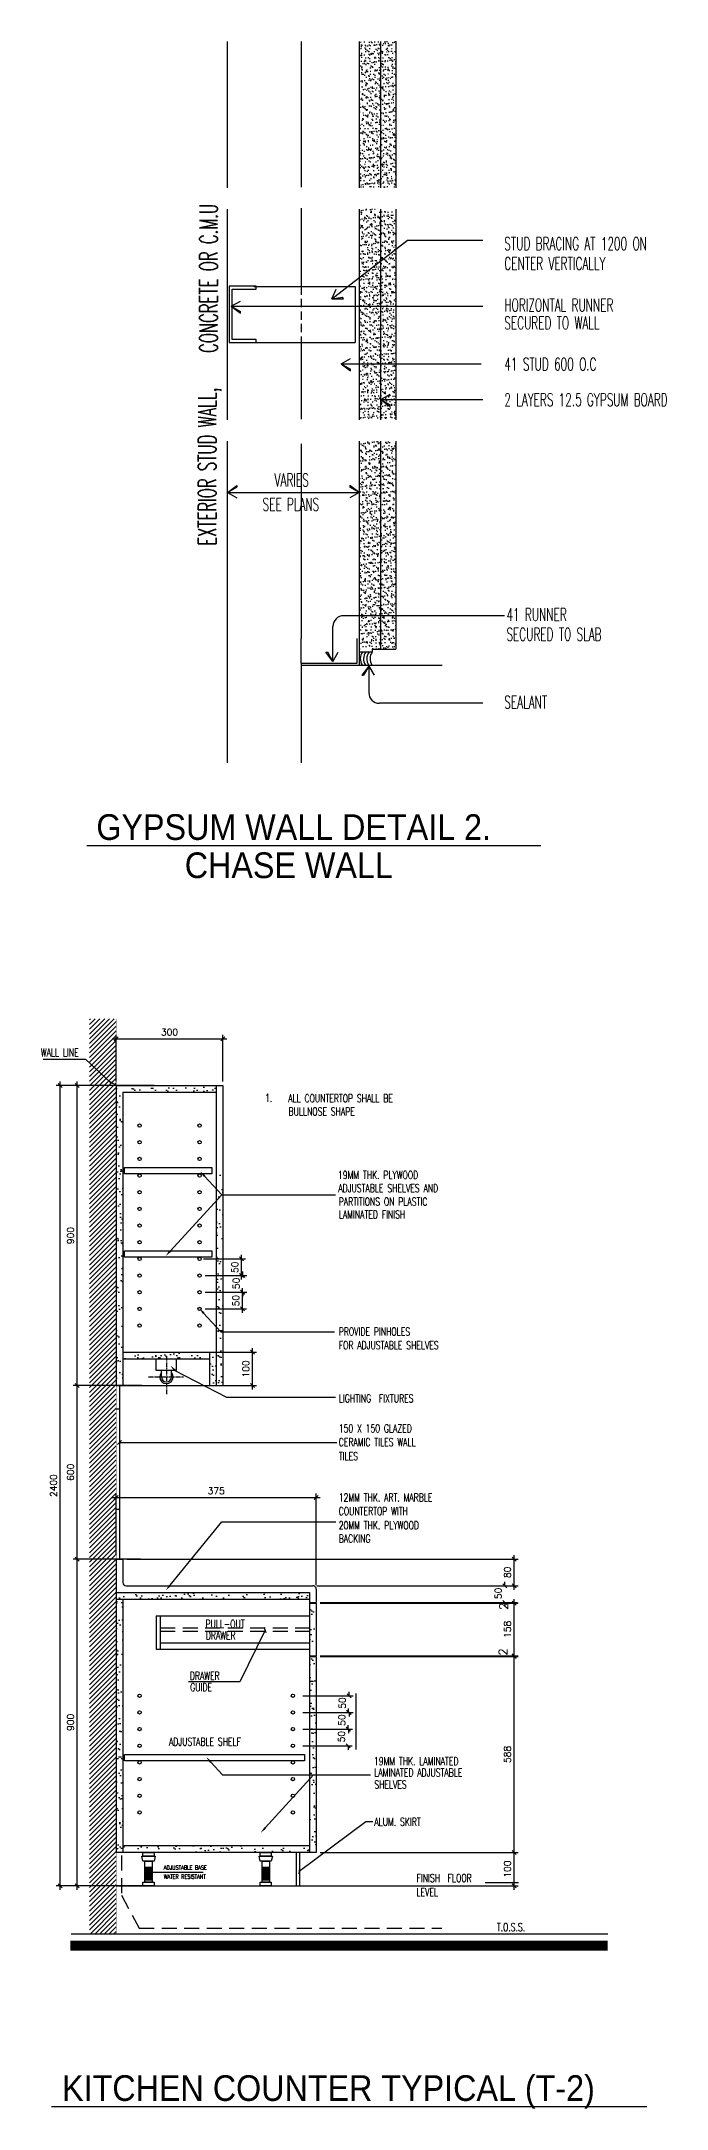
# Model space of a CAD drawing. Extents: x 16745 to 96825, y 100831 to 135285.
# Drawn here: x 52282 to 61660, y 101388 to 132390 of the extents above; entities that cross this region are included whole.
import ezdxf

# ---------------------------------------------------------------- set-up
doc = ezdxf.new("R2010")
doc.units = 0
doc.header["$LTSCALE"] = 1000
doc.header["$MEASUREMENT"] = 0
doc.header["$PDMODE"] = 34
for name, pattern in [('CENTER2', [1.125, 0.75, -0.125, 0.125, -0.125]), ('HIDDEN', [0.375, 0.25, -0.125]), ('HIDDEN2', [0.1875, 0.125, -0.0625])]:
    doc.linetypes.add(name, pattern=pattern)
doc.layers.get('0').update_dxf_attribs({"linetype": 'CONTINUOUS'})
doc.layers.get('DEFPOINTS').update_dxf_attribs({"linetype": 'CONTINUOUS'})
for name, color, linetype in [('DIM', 2, 'CONTINUOUS'), ('FIX', 3, 'CONTINUOUS'), ('GYP', 1, 'CONTINUOUS'), ('Hatch', 11, 'CONTINUOUS'), ('LAYER5', 3, 'CONTINUOUS'), ('PLAN', 2, 'CONTINUOUS'), ('STUD', 7, 'CONTINUOUS'), ('TEXT', 2, 'CONTINUOUS'), ('TXT', 2, 'CONTINUOUS'), ('TXT1', 2, 'CONTINUOUS'), ('WALL', 2, 'CONTINUOUS')]:
    doc.layers.add(name, color=color, linetype=linetype)
doc.styles.add('25', font='romans.shx', dxfattribs={"width": 0.8, "height": 60})
doc.styles.add('ROMANS', font='ROMANS.SHX', dxfattribs={"height": 100})
doc.styles.get("Standard").update_dxf_attribs({"font": 'ROMANS.SHX', "height": 200})
doc.styles.add('TTXT', font='swisse.ttf', dxfattribs={"width": 0.6})
doc.dimstyles.new('25', dxfattribs={"dimscale": 0, "dimtxt": 50, "dimasz": 60, "dimexe": 60, "dimexo": 60, "dimgap": 50, "dimtad": 0, "dimlfac": 0.001, "dimzin": 0, "dimdsep": 46, "dimtxsty": '25', "dimblk1": 'OBLIQUE', "dimblk2": 'OBLIQUE', "dimsah": 1, "dimcen": 50, "dimdle": 60, "dimclrd": 4, "dimclre": 4, "dimclrt": 256, "dimadec": 0, "dimazin": 0, "dimtfac": 200, "dimtix": 1, "dimtofl": 0, "dimtmove": 1, "dimatfit": 3, "dimldrblk": 'OBLIQUE', "dimfxl": 0, "dimtolj": 1, "dimtzin": 0, "dimarcsym": 0})
doc.dimstyles.new('25BIG', dxfattribs={"dimscale": 0, "dimtxt": 100, "dimasz": 60, "dimexe": 60, "dimexo": 60, "dimgap": 50, "dimtad": 1, "dimdec": 0, "dimlfac": 0.125, "dimzin": 0, "dimdsep": 46, "dimtxsty": 'ROMANS', "dimblk1": 'OBLIQUE', "dimblk2": 'OBLIQUE', "dimsah": 1, "dimcen": 50, "dimdle": 60, "dimclrd": 4, "dimclre": 4, "dimclrt": 2, "dimadec": 0, "dimazin": 0, "dimtfac": 200, "dimtdec": 0, "dimtix": 1, "dimtofl": 0, "dimtmove": 0, "dimatfit": 0, "dimldrblk": 'OBLIQUE', "dimfxl": 0, "dimtolj": 1, "dimtzin": 0, "dimarcsym": 0})
pattern_1 = [(37.5, (-27113.61, 149114.07), (-6.29934, 192.68238), [0, -152, 0, -170, 0, -162.5]), (7.5, (-27113.6, 149114.07), (176.9777, 282.2146), [0, -82, 0, -137, 0, -52.5]), (327.5, (-27236.61, 149114.07), (311.4142, 0.5659), [0, -50, 0, -180, 0, -235]), (317.5, (-27236.6, 149114.07), (300.61266, 87.76756), [0, -25, 0, -118, 0, -135])]
pattern_2 = [(37.5, (0, 0), (-3.14967, 96.34119), [0, -76, 0, -85, 0, -81.25]), (7.5, (0, 0), (88.48884, 141.1073), [0, -41, 0, -68.5, 0, -26.25]), (327.5, (-61.5, 0), (155.707093, 0.282953), [0, -25, 0, -90, 0, -117.5]), (317.5, (-61.5, 0), (150.30633, 43.88378), [0, -12.5, 0, -59, 0, -67.5])]

# ---------------------------------------------------------------- blocks, each defined once
blk = doc.blocks.new('_OBLIQUE')
at = {"color": 0, "linetype": 'ByBlock'}
blk.add_line((-0.5, -0.5), (0.5, 0.5), dxfattribs=at)
blk = doc.blocks.new('*D49')
at = {"layer": 'DEFPOINTS', "color": 0}
for p in [(52820, 116731), (53847, 116731), (53847, 112231)]:
    blk.add_point(p, dxfattribs=at)
at = {"layer": 'LAYER5', "color": 4, "lineweight": -2}
for p, q in [((53787, 116731), (52760, 116731)), ((52820, 112171), (52820, 116791)), ((53787, 112231), (52760, 112231))]:
    blk.add_line(p, q, dxfattribs=at)
at = {"layer": 'LAYER5', "color": 4, "lineweight": -2, "xscale": 60, "yscale": 60, "zscale": 60}
for p, rotation in [((52820, 116731), 90), ((52820, 112231), 270)]:
    blk.add_blockref('_OBLIQUE', p, dxfattribs=dict(at, rotation=rotation))
at = {"layer": 'LAYER5', "color": 2, "insert": (52720, 114481), "char_height": 100, "attachment_point": 5, "rotation": 90, "style": 'ROMANS'}
blk.add_mtext('\\A1;900', dxfattribs=at)
blk = doc.blocks.new('*D50')
at = {"layer": 'DEFPOINTS', "color": 0}
for p in [(54669, 112731), (55449, 112731), (54769, 112231)]:
    blk.add_point(p, dxfattribs=at)
at = {"layer": 'LAYER5', "color": 4, "lineweight": -2}
for p, q in [((54729, 112731), (55509, 112731)), ((55449, 112171), (55449, 112791)), ((54829, 112231), (55509, 112231))]:
    blk.add_line(p, q, dxfattribs=at)
at = {"layer": 'LAYER5', "color": 4, "lineweight": -2, "xscale": 60, "yscale": 60, "zscale": 60}
for p, rotation in [((55449, 112731), 90), ((55449, 112231), 270)]:
    blk.add_blockref('_OBLIQUE', p, dxfattribs=dict(at, rotation=rotation))
at = {"layer": 'LAYER5', "color": 2, "insert": (55349, 112481), "char_height": 100, "attachment_point": 5, "rotation": 90, "style": 'ROMANS'}
blk.add_mtext('\\A1;100', dxfattribs=at)
blk = doc.blocks.new('*D51')
at = {"layer": 'DEFPOINTS', "color": 0}
for p in [(52565, 116731), (54041, 116731), (54021, 104731)]:
    blk.add_point(p, dxfattribs=at)
at = {"layer": 'LAYER5', "color": 4, "lineweight": -2}
for p, q in [((53981, 116731), (52505, 116731)), ((52565, 104671), (52565, 116791)), ((53961, 104731), (52505, 104731))]:
    blk.add_line(p, q, dxfattribs=at)
at = {"layer": 'LAYER5', "color": 4, "lineweight": -2, "xscale": 60, "yscale": 60, "zscale": 60}
for p, rotation in [((52565, 116731), 90), ((52565, 104731), 270)]:
    blk.add_blockref('_OBLIQUE', p, dxfattribs=dict(at, rotation=rotation))
at = {"layer": 'LAYER5', "color": 2, "insert": (52465, 110731), "char_height": 100, "attachment_point": 5, "rotation": 90, "style": 'ROMANS'}
blk.add_mtext('\\A1;2400', dxfattribs=at)
blk = doc.blocks.new('*D52')
at = {"layer": 'DEFPOINTS', "color": 0}
for p in [(58834, 105231), (59371, 105231), (56055, 104731)]:
    blk.add_point(p, dxfattribs=at)
at = {"layer": 'LAYER5', "color": 4, "lineweight": -2}
for p, q in [((58894, 105231), (59431, 105231)), ((59371, 104671), (59371, 105291)), ((56115, 104731), (59431, 104731))]:
    blk.add_line(p, q, dxfattribs=at)
at = {"layer": 'LAYER5', "color": 4, "lineweight": -2, "xscale": 60, "yscale": 60, "zscale": 60}
for p, rotation in [((59371, 105231), 90), ((59371, 104731), 270)]:
    blk.add_blockref('_OBLIQUE', p, dxfattribs=dict(at, rotation=rotation))
at = {"layer": 'LAYER5', "color": 2, "insert": (59271, 104981), "char_height": 100, "attachment_point": 5, "rotation": 90, "style": 'ROMANS'}
blk.add_mtext('\\A1;100', dxfattribs=at)
blk = doc.blocks.new('*D53')
at = {"layer": 'DEFPOINTS', "color": 0}
for p in [(56355, 109231), (59234, 109231), (56405, 108981)]:
    blk.add_point(p, dxfattribs=at)
at = {"layer": 'LAYER5', "color": 4, "lineweight": -2}
for p, q in [((56415, 109231), (59294, 109231)), ((59234, 109231), (59234, 109291)), ((56465, 108981), (59294, 108981)), ((59234, 108981), (59234, 108921))]:
    blk.add_line(p, q, dxfattribs=at)
at = {"layer": 'LAYER5', "color": 4, "lineweight": -2, "xscale": 60, "yscale": 60, "zscale": 60}
for p, rotation in [((59234, 109231), 270), ((59234, 108981), 90)]:
    blk.add_blockref('_OBLIQUE', p, dxfattribs=dict(at, rotation=rotation))
at = {"layer": 'LAYER5', "color": 2, "insert": (59134, 109115), "char_height": 100, "attachment_point": 5, "rotation": 90, "style": 'ROMANS'}
blk.add_mtext('\\A1;50', dxfattribs=at)
blk = doc.blocks.new('*D54')
at = {"layer": 'DEFPOINTS', "color": 0}
for p in [(56405, 108171), (59371, 108171), (56405, 105231)]:
    blk.add_point(p, dxfattribs=at)
at = {"layer": 'LAYER5', "color": 4, "lineweight": -2}
for p, q in [((59371, 105171), (59371, 108231)), ((56465, 108171), (59431, 108171)), ((56465, 105231), (59431, 105231))]:
    blk.add_line(p, q, dxfattribs=at)
at = {"layer": 'LAYER5', "color": 4, "lineweight": -2, "xscale": 60, "yscale": 60, "zscale": 60}
for p, rotation in [((59371, 108171), 90), ((59371, 105231), 270)]:
    blk.add_blockref('_OBLIQUE', p, dxfattribs=dict(at, rotation=rotation))
at = {"layer": 'LAYER5', "color": 2, "insert": (59271, 106701), "char_height": 100, "attachment_point": 5, "rotation": 90, "style": 'ROMANS'}
blk.add_mtext('\\A1;588', dxfattribs=at)
blk = doc.blocks.new('*D55')
at = {"layer": 'DEFPOINTS', "color": 0}
for p in [(56405, 108971), (59371, 108971), (56405, 108181)]:
    blk.add_point(p, dxfattribs=at)
at = {"layer": 'LAYER5', "color": 4, "lineweight": -2}
for p, q in [((56465, 108971), (59431, 108971)), ((59371, 108121), (59371, 109031)), ((56465, 108181), (59431, 108181))]:
    blk.add_line(p, q, dxfattribs=at)
at = {"layer": 'LAYER5', "color": 4, "lineweight": -2, "xscale": 60, "yscale": 60, "zscale": 60}
for p, rotation in [((59371, 108971), 90), ((59371, 108181), 270)]:
    blk.add_blockref('_OBLIQUE', p, dxfattribs=dict(at, rotation=rotation))
at = {"layer": 'LAYER5', "color": 2, "insert": (59271, 108576), "char_height": 100, "attachment_point": 5, "rotation": 90, "style": 'ROMANS'}
blk.add_mtext('\\A1;158', dxfattribs=at)
blk = doc.blocks.new('*D56')
at = {"layer": 'DEFPOINTS', "color": 0}
for p in [(53505, 109631), (59371, 109631), (56355, 109231)]:
    blk.add_point(p, dxfattribs=at)
at = {"layer": 'LAYER5', "color": 4, "lineweight": -2}
for p, q in [((53565, 109631), (59431, 109631)), ((59371, 109171), (59371, 109691)), ((56415, 109231), (59431, 109231))]:
    blk.add_line(p, q, dxfattribs=at)
at = {"layer": 'LAYER5', "color": 4, "lineweight": -2, "xscale": 60, "yscale": 60, "zscale": 60}
for p, rotation in [((59371, 109631), 90), ((59371, 109231), 270)]:
    blk.add_blockref('_OBLIQUE', p, dxfattribs=dict(at, rotation=rotation))
at = {"layer": 'LAYER5', "color": 2, "insert": (59271, 109431), "char_height": 100, "attachment_point": 5, "rotation": 90, "style": 'ROMANS'}
blk.add_mtext('\\A1;80', dxfattribs=at)
blk = doc.blocks.new('*D57')
at = {"layer": 'DEFPOINTS', "color": 0}
for p in [(56146, 107081), (56882, 107081), (56146, 106831)]:
    blk.add_point(p, dxfattribs=at)
at = {"layer": 'LAYER5', "color": 4, "lineweight": -2}
for p, q in [((56206, 107081), (56942, 107081)), ((56882, 107081), (56882, 107141)), ((56206, 106831), (56942, 106831)), ((56882, 106831), (56882, 106771))]:
    blk.add_line(p, q, dxfattribs=at)
at = {"layer": 'LAYER5', "color": 4, "lineweight": -2, "xscale": 60, "yscale": 60, "zscale": 60}
for p, rotation in [((56882, 107081), 270), ((56882, 106831), 90)]:
    blk.add_blockref('_OBLIQUE', p, dxfattribs=dict(at, rotation=rotation))
at = {"layer": 'LAYER5', "color": 2, "insert": (56782, 106967), "char_height": 100, "attachment_point": 5, "rotation": 90, "style": 'ROMANS'}
blk.add_mtext('\\A1;50', dxfattribs=at)
blk = doc.blocks.new('*D58')
at = {"layer": 'DEFPOINTS', "color": 0}
for p in [(56146, 107331), (56888, 107331), (56146, 107081)]:
    blk.add_point(p, dxfattribs=at)
at = {"layer": 'LAYER5', "color": 4, "lineweight": -2}
for p, q in [((56206, 107331), (56948, 107331)), ((56888, 107331), (56888, 107391)), ((56206, 107081), (56948, 107081)), ((56888, 107081), (56888, 107021))]:
    blk.add_line(p, q, dxfattribs=at)
at = {"layer": 'LAYER5', "color": 4, "lineweight": -2, "xscale": 60, "yscale": 60, "zscale": 60}
for p, rotation in [((56888, 107331), 270), ((56888, 107081), 90)]:
    blk.add_blockref('_OBLIQUE', p, dxfattribs=dict(at, rotation=rotation))
at = {"layer": 'LAYER5', "color": 2, "insert": (56788, 107215), "char_height": 100, "attachment_point": 5, "rotation": 90, "style": 'ROMANS'}
blk.add_mtext('\\A1;50', dxfattribs=at)
blk = doc.blocks.new('*D59')
at = {"layer": 'DEFPOINTS', "color": 0}
for p in [(56146, 107581), (56896, 107581), (56146, 107331)]:
    blk.add_point(p, dxfattribs=at)
at = {"layer": 'LAYER5', "color": 4, "lineweight": -2}
for p, q in [((56206, 107581), (56956, 107581)), ((56896, 107581), (56896, 107641)), ((56206, 107331), (56956, 107331)), ((56896, 107331), (56896, 107271))]:
    blk.add_line(p, q, dxfattribs=at)
at = {"layer": 'LAYER5', "color": 4, "lineweight": -2, "xscale": 60, "yscale": 60, "zscale": 60}
for p, rotation in [((56896, 107581), 270), ((56896, 107331), 90)]:
    blk.add_blockref('_OBLIQUE', p, dxfattribs=dict(at, rotation=rotation))
at = {"layer": 'LAYER5', "color": 2, "insert": (56796, 107471), "char_height": 100, "attachment_point": 5, "rotation": 90, "style": 'ROMANS'}
blk.add_mtext('\\A1;50', dxfattribs=at)
blk = doc.blocks.new('*D60')
at = {"layer": 'DEFPOINTS', "color": 0}
for p in [(52820, 109631), (53827, 109631), (53827, 104731)]:
    blk.add_point(p, dxfattribs=at)
at = {"layer": 'LAYER5', "color": 4, "lineweight": -2}
for p, q in [((53767, 109631), (52760, 109631)), ((52820, 104671), (52820, 109691)), ((53767, 104731), (52760, 104731))]:
    blk.add_line(p, q, dxfattribs=at)
at = {"layer": 'LAYER5', "color": 4, "lineweight": -2, "xscale": 60, "yscale": 60, "zscale": 60}
for p, rotation in [((52820, 109631), 90), ((52820, 104731), 270)]:
    blk.add_blockref('_OBLIQUE', p, dxfattribs=dict(at, rotation=rotation))
at = {"layer": 'LAYER5', "color": 2, "insert": (52720, 107181), "char_height": 100, "attachment_point": 5, "rotation": 90, "style": 'ROMANS'}
blk.add_mtext('\\A1;900', dxfattribs=at)
blk = doc.blocks.new('*D61')
at = {"layer": 'DEFPOINTS', "color": 0}
for p in [(52820, 112231), (53847, 112231), (53827, 109631)]:
    blk.add_point(p, dxfattribs=at)
at = {"layer": 'LAYER5', "color": 4, "lineweight": -2}
for p, q in [((53787, 112231), (52760, 112231)), ((52820, 109571), (52820, 112291)), ((53767, 109631), (52760, 109631))]:
    blk.add_line(p, q, dxfattribs=at)
at = {"layer": 'LAYER5', "color": 4, "lineweight": -2, "xscale": 60, "yscale": 60, "zscale": 60}
for p, rotation in [((52820, 112231), 90), ((52820, 109631), 270)]:
    blk.add_blockref('_OBLIQUE', p, dxfattribs=dict(at, rotation=rotation))
at = {"layer": 'LAYER5', "color": 2, "insert": (52720, 110931), "char_height": 100, "attachment_point": 5, "rotation": 90, "style": 'ROMANS'}
blk.add_mtext('\\A1;600', dxfattribs=at)
blk = doc.blocks.new('*D62')
at = {"layer": 'DEFPOINTS', "color": 0}
for p in [(56405, 110553), (53405, 109631), (56405, 109181)]:
    blk.add_point(p, dxfattribs=at)
at = {"layer": 'LAYER5', "color": 4, "lineweight": -2}
for p, q in [((53345, 110553), (56465, 110553)), ((53405, 109691), (53405, 110613)), ((56405, 109241), (56405, 110613))]:
    blk.add_line(p, q, dxfattribs=at)
at = {"layer": 'LAYER5', "color": 4, "lineweight": -2, "xscale": 60, "yscale": 60, "zscale": 60, "rotation": 180}
blk.add_blockref('_OBLIQUE', (53405, 110553), dxfattribs=at)
at = {"layer": 'LAYER5', "color": 4, "lineweight": -2, "xscale": 60, "yscale": 60, "zscale": 60}
blk.add_blockref('_OBLIQUE', (56405, 110553), dxfattribs=at)
at = {"layer": 'LAYER5', "color": 2, "insert": (54905, 110653), "char_height": 100, "attachment_point": 5, "style": 'ROMANS'}
blk.add_mtext('\\A1;375', dxfattribs=at)
blk = doc.blocks.new('*D63')
at = {"layer": 'DEFPOINTS', "color": 0}
for p in [(54680, 113631), (55300, 113631), (54680, 113381)]:
    blk.add_point(p, dxfattribs=at)
at = {"layer": 'LAYER5', "color": 4, "lineweight": -2}
for p, q in [((54740, 113631), (55360, 113631)), ((55300, 113321), (55300, 113691)), ((54740, 113381), (55360, 113381))]:
    blk.add_line(p, q, dxfattribs=at)
at = {"layer": 'LAYER5', "color": 4, "lineweight": -2, "xscale": 60, "yscale": 60, "zscale": 60}
for p, rotation in [((55300, 113631), 90), ((55300, 113381), 270)]:
    blk.add_blockref('_OBLIQUE', p, dxfattribs=dict(at, rotation=rotation))
at = {"layer": 'LAYER5', "color": 2, "insert": (55200, 113506), "char_height": 100, "attachment_point": 5, "rotation": 90, "style": 'ROMANS'}
blk.add_mtext('\\A1;50', dxfattribs=at)
blk = doc.blocks.new('*D64')
at = {"layer": 'DEFPOINTS', "color": 0}
for p in [(54680, 113881), (55306, 113881), (54680, 113631)]:
    blk.add_point(p, dxfattribs=at)
at = {"layer": 'LAYER5', "color": 4, "lineweight": -2}
for p, q in [((54740, 113881), (55366, 113881)), ((55306, 113881), (55306, 113941)), ((54740, 113631), (55366, 113631)), ((55306, 113631), (55306, 113571))]:
    blk.add_line(p, q, dxfattribs=at)
at = {"layer": 'LAYER5', "color": 4, "lineweight": -2, "xscale": 60, "yscale": 60, "zscale": 60}
for p, rotation in [((55306, 113881), 270), ((55306, 113631), 90)]:
    blk.add_blockref('_OBLIQUE', p, dxfattribs=dict(at, rotation=rotation))
at = {"layer": 'LAYER5', "color": 2, "insert": (55206, 113763), "char_height": 100, "attachment_point": 5, "rotation": 90, "style": 'ROMANS'}
blk.add_mtext('\\A1;50', dxfattribs=at)
blk = doc.blocks.new('*D65')
at = {"layer": 'DEFPOINTS', "color": 0}
for p in [(54655, 114131), (55284, 114131), (54680, 113881)]:
    blk.add_point(p, dxfattribs=at)
at = {"layer": 'LAYER5', "color": 4, "lineweight": -2}
for p, q in [((54715, 114131), (55344, 114131)), ((55284, 113821), (55284, 114191)), ((54740, 113881), (55344, 113881))]:
    blk.add_line(p, q, dxfattribs=at)
at = {"layer": 'LAYER5', "color": 4, "lineweight": -2, "xscale": 60, "yscale": 60, "zscale": 60}
for p, rotation in [((55284, 114131), 90), ((55284, 113881), 270)]:
    blk.add_blockref('_OBLIQUE', p, dxfattribs=dict(at, rotation=rotation))
at = {"layer": 'LAYER5', "color": 2, "insert": (55184, 114006), "char_height": 100, "attachment_point": 5, "rotation": 90, "style": 'ROMANS'}
blk.add_mtext('\\A1;50', dxfattribs=at)
blk = doc.blocks.new('*D66')
at = {"layer": 'DEFPOINTS', "color": 0}
for p in [(55005, 117432), (53405, 116731), (55005, 116731)]:
    blk.add_point(p, dxfattribs=at)
at = {"layer": 'LAYER5', "color": 4, "lineweight": -2}
for p, q in [((53345, 117432), (55065, 117432)), ((53405, 116791), (53405, 117492)), ((55005, 116791), (55005, 117492))]:
    blk.add_line(p, q, dxfattribs=at)
at = {"layer": 'LAYER5', "color": 4, "lineweight": -2, "xscale": 60, "yscale": 60, "zscale": 60, "rotation": 180}
blk.add_blockref('_OBLIQUE', (53405, 117432), dxfattribs=at)
at = {"layer": 'LAYER5', "color": 4, "lineweight": -2, "xscale": 60, "yscale": 60, "zscale": 60}
blk.add_blockref('_OBLIQUE', (55005, 117432), dxfattribs=at)
at = {"layer": 'LAYER5', "color": 2, "insert": (54205, 117532), "char_height": 100, "attachment_point": 5, "style": 'ROMANS'}
blk.add_mtext('\\A1;300', dxfattribs=at)

msp = doc.modelspace()

# ---------------------------------------------------------------- hatches: boundary and pattern name
at = {"layer": 'Hatch', "linetype": 'ByBlock'}
h = msp.add_hatch(dxfattribs=at)
h.set_pattern_fill('AR-SAND', color=256, scale=50, style=0)
h.set_pattern_definition(pattern_2)
h.paths.add_polyline_path([(57368.5941, 132389.9652), (57048.5941, 132389.9652), (57048.5941, 130195.3294), (57368.5941, 130195.3294)])
h.paths.add_polyline_path([(57600.0697, 132389.9652), (57368.5941, 132389.9652), (57368.5941, 130195.3294), (57600.0697, 130195.3294)])
h = msp.add_hatch(dxfattribs=at)
h.set_pattern_fill('AR-SAND', color=256, scale=50, style=0)
h.set_pattern_definition(pattern_2)
h.paths.add_polyline_path([(57368.5941, 129875.3294), (57048.5941, 129875.3294), (57048.5941, 128846.1209), (57368.5941, 129095.3139)])
h.paths.add_polyline_path([(57368.5941, 129095.3139), (57048.5941, 128846.1209), (57048.5941, 128417.8561), (57368.5941, 128417.8561)])
h.paths.add_polyline_path([(57368.5941, 128417.8561), (57048.5941, 128417.8561), (57048.5941, 127553.959), (57368.5941, 127553.959)])
h.paths.add_polyline_path([(57368.5941, 127553.959), (57048.5941, 127553.959), (57048.5941, 126715.3294), (57368.5941, 126715.3294)])
h.paths.add_polyline_path([(57600.0697, 128417.8561), (57368.5941, 128417.8561), (57368.5941, 127553.959), (57600.0697, 127553.959)])
h.paths.add_polyline_path([(57600.0697, 127553.959), (57368.5941, 127553.959), (57368.5941, 126715.3294), (57600.0697, 126715.3294), (57600.0697, 127019.152), (57374.448, 127019.152), (57513.1807, 126940.8941), (57513.1807, 126913.0136), (57374.448, 127019.152), (57600.0697, 127019.152)])
h.paths.add_polyline_path([(57600.0697, 129275.5705), (57368.5941, 129095.3139), (57368.5941, 128417.8561), (57600.0697, 128417.8561)])
h.paths.add_polyline_path([(57600.0697, 129875.3294), (57368.5941, 129875.3294), (57368.5941, 129095.3139), (57600.0697, 129275.5705)])
h = msp.add_hatch(dxfattribs=at)
h.set_pattern_fill('AR-SAND', color=256, scale=50, style=0)
h.set_pattern_definition(pattern_2)
h.paths.add_polyline_path([(57368.5941, 126395.3294), (57048.5941, 126395.3294), (57048.5941, 125624.337), (57049.1572, 125623.9061), (57048.5941, 125623.5885), (57048.5941, 123776.6886), (57368.5941, 123776.6886)])
h.paths.add_polyline_path([(57600.0697, 126395.3294), (57368.5941, 126395.3294), (57368.5941, 123776.6886), (57600.0697, 123776.6886)])
h = msp.add_hatch(dxfattribs=at)
h.set_pattern_fill('AR-SAND', color=256, scale=50, style=0)
h.set_pattern_definition(pattern_2)
h.paths.add_polyline_path([(57600.0697, 123776.6886), (57368.5941, 123776.6886), (57368.5941, 123273.5385), (57600.0697, 123273.5385)])
h.paths.add_polyline_path([(57368.5941, 123776.6886), (57048.5941, 123776.6886), (57048.5941, 123273.5385), (57368.5941, 123273.5385)])
at = {"layer": 'Hatch'}
h = msp.add_hatch(dxfattribs=at)
h.set_pattern_fill('ANSI31', color=256, scale=400, style=0)
h.set_pattern_definition([(45, (-26265.61, 148895.07), (-35.35534, 35.35534), [])])
h.paths.add_polyline_path([(53405.4914, 117730.563), (53005.4914, 117730.563), (53005.4914, 104005.563), (53405.4914, 104005.563)])
h = msp.add_hatch(dxfattribs=at)
h.set_pattern_fill('AR-SAND', color=256, scale=100, style=0)
h.set_pattern_definition(pattern_1)
h.paths.add_polyline_path([(54905.4914, 116730.563), (53405.4914, 116730.563), (53405.4914, 112230.563), (53505.4914, 112230.563), (53505.4914, 116630.563), (54905.4914, 116630.563)])
h.paths.add_polyline_path([(55005.4914, 115422.0232), (54988.1838, 115422.0232), (54905.4914, 115331.8748), (54905.4914, 112230.563), (55005.4914, 112230.563)])
h.paths.add_polyline_path([(54905.4914, 112730.563), (54805.4914, 112730.563), (54805.4914, 112230.563), (54905.4914, 112230.563)])
h.paths.add_polyline_path([(54805.4914, 112730.563), (53505.4914, 112730.563), (53505.4914, 112630.563), (54805.4914, 112630.563)], flags=17)
h = msp.add_hatch(dxfattribs=at)
h.set_pattern_fill('AR-SAND', color=256, scale=100, style=0)
h.set_pattern_definition(pattern_1)
h.paths.add_polyline_path([(53405.4914, 109130.563), (53405.4914, 109030.563), (56305.4914, 109030.563), (56305.4914, 109130.563)])
h.paths.add_polyline_path([(53505.4914, 109030.563), (53405.4914, 109030.563), (53405.4914, 105230.563), (53505.4914, 105230.563)])
h.paths.add_polyline_path([(56405.4914, 108970.563), (56305.4914, 108970.563), (56305.4914, 108180.563), (56405.4914, 108180.563)])
h.paths.add_polyline_path([(56305.4914, 107887.8105, 0.051149843), (56307.5214, 107887.6023), (56405.4914, 107887.6023), (56405.4914, 108170.563), (56305.4914, 108170.563)])
h.paths.add_polyline_path([(56305.4914, 107887.6023), (56305.4914, 106395.4393), (56405.4914, 106395.4393), (56405.4914, 107887.6023)])
h.paths.add_polyline_path([(56305.4914, 105230.563), (56405.4914, 105230.563), (56405.4914, 106395.4393), (56305.4914, 106395.4393)])
h.paths.add_polyline_path([(53505.4914, 105330.563), (53505.4914, 105230.563), (56305.4914, 105230.563), (56305.4914, 105330.563)])

# ---------------------------------------------------------------- linework, layer by layer
at = {"layer": 'DIM', "color": 4}
for p, q in [((52945.2064, 117120.4679), (52309.3576, 117120.4679)), ((53313.1234, 116781.4045), (52949.0381, 117119.7047)), ((54729.5012, 115372.5566), (54988.1838, 115092.0232)), ((54213.5012, 114247.4898), (54988.1838, 115092.0232)), ((54988.1838, 115092.0232), (56695.0151, 115092.0232)), ((54715.5012, 113319.5566), (54974.1838, 113039.0232)), ((54974.1838, 113039.0232), (56681.0151, 113039.0232)), ((54283.8466, 112460.0584), (55058.5292, 112058.525)), ((55058.5292, 112058.525), (56695.0151, 112058.525)), ((54215.6555, 109237.5166), (54990.3381, 110188.05)), ((54990.3381, 110188.05), (56699.1695, 110188.05))]:
    msp.add_line(p, q, dxfattribs=at)
at = {"layer": 'DIM'}
for p, q in [((53405.4914, 116730.563), (55005.4914, 116730.563)), ((53505.4914, 116630.563), (53505.4914, 112230.563)), ((53505.4914, 116630.563), (54905.4914, 116630.563)), ((54905.4914, 116730.563), (54905.4914, 112230.563)), ((55005.4914, 116730.563), (55005.4914, 112230.563)), ((53505.4914, 112730.563), (54905.4914, 112730.563)), ((53505.4914, 112630.563), (54805.4914, 112630.563)), ((54805.4914, 112730.563), (54805.4914, 112230.563)), ((54805.4914, 112230.563), (55005.4914, 112230.563)), ((53405.4914, 109630.563), (53505.4914, 109630.563)), ((53505.4914, 109630.563), (53505.4914, 109280.563)), ((53405.4914, 109130.563), (56305.4914, 109130.563)), ((53555.4914, 109230.563), (56355.4914, 109230.563)), ((56305.4914, 109130.563), (56305.4914, 108980.563)), ((56405.4914, 109180.563), (56405.4914, 108980.563)), ((56305.4914, 108980.563), (56405.4914, 108980.563)), ((56305.4914, 108970.563), (56305.4914, 108180.563)), ((56305.4914, 108970.563), (56405.4914, 108970.563)), ((56405.4914, 108970.563), (56405.4914, 108180.563)), ((54005.4914, 108780.563), (56305.4914, 108780.563)), ((54005.4914, 108780.563), (54005.4914, 108280.563)), ((54065.4914, 108780.563), (54065.4914, 108280.563)), ((54005.4914, 108280.563), (56305.4914, 108280.563)), ((54065.4914, 108375.563), (56305.4914, 108375.563)), ((56305.4914, 108180.563), (56405.4914, 108180.563)), ((56305.4914, 108170.563), (56305.4914, 105230.563)), ((56305.4914, 108170.563), (56405.4914, 108170.563)), ((56405.4914, 108170.563), (56405.4914, 105230.563)), ((54822.8918, 106586.2436), (54997.9148, 106395.4393)), ((54997.9148, 106395.4393), (57220.7498, 106395.4393)), ((55639.8505, 105598.8644), (56365.7183, 106395.4393)), ((56387.4586, 106395.4393), (57170.29, 106395.4393)), ((56405.4914, 105230.563), (53405.4914, 105230.563)), ((56305.4914, 105330.563), (53505.4914, 105330.563)), ((56105.4914, 105230.563), (56105.4914, 104730.563)), ((56155.4914, 105230.563), (56155.4914, 104730.563)), ((53405.4914, 104730.563), (58289.072, 104730.563)), ((58936.4656, 104780.563), (59439.0776, 104780.563))]:
    msp.add_line(p, q, dxfattribs=at)
for points in [[(53530.4914, 115500.563), (54838.0053, 115500.563), (54838.0053, 115405.563), (53530.4914, 115405.563)], [(53530.4914, 114250.563), (54838.0053, 114250.563), (54838.0053, 114155.563), (53530.4914, 114155.563)]]:
    msp.add_lwpolyline(points, close=True, dxfattribs=at)
at = {"layer": 'DIM', "color": 4}
msp.add_arc((52945.2064, 117110.4679), 10, 67.47013142, 90, dxfattribs=at)
at = {"layer": 'DIM'}
for centre, radius, start, end in [((53555.4914, 109280.563), 50, 180, 270), ((56355.4914, 109180.563), 50, 0, 90), ((56307.5214, 107897.6023), 10, 222.52986858, 270)]:
    msp.add_arc(centre, radius, start, end, dxfattribs=at)
at = {"layer": 'DIM', "color": 4}
for points in [[(53306.7373, 116766.0098), (53319.5095, 116796.7991), (53405.4914, 116743.088)], [(54717.2191, 115361.2904), (54741.7832, 115383.8229), (54661.9037, 115446.2491)], [(54201.2191, 114258.7561), (54225.7832, 114236.2236), (54145.9037, 114173.7973)], [(54703.2191, 113308.2904), (54727.7832, 113330.8229), (54647.9037, 113393.2491)], [(54271.5645, 112448.7921), (54296.1287, 112471.3246), (54216.2492, 112533.7509)], [(54203.3734, 109248.7828), (54227.9376, 109226.2503), (54148.0581, 109163.8241)]]:
    msp.add_solid(points, dxfattribs=at)
at = {"layer": 'DIM'}
for points in [[(54810.6097, 106574.9774), (54835.1739, 106597.5099), (54755.2944, 106659.9361)], [(55627.5684, 105610.1306), (55652.1326, 105587.5981), (55572.253, 105525.1719)]]:
    msp.add_solid(points, dxfattribs=at)
at = {"layer": 'FIX'}
for p, q in [((53405.4914, 116730.563), (53405.4914, 112230.563)), ((53405.4914, 112230.563), (53505.4914, 112230.563)), ((53455.4914, 112230.563), (53455.4914, 109630.563)), ((53505.4914, 112230.563), (54805.4914, 112230.563)), ((54082.7028, 112361.7674), (54082.7028, 112455.563)), ((54232.7028, 112361.7674), (54232.7028, 112455.563)), ((53405.4914, 111880.563), (53455.4914, 111880.563)), ((53405.4914, 110380.563), (53455.4914, 110380.563)), ((53405.4914, 109630.563), (53405.4914, 109130.563)), ((53405.4914, 109130.563), (53405.4914, 105230.563)), ((53405.4914, 109030.563), (56305.4914, 109030.563)), ((53505.4914, 109030.563), (53505.4914, 105230.563)), ((53944.8292, 105006.9065), (53833.9201, 105006.9065)), ((53944.8292, 104997.8156), (53833.9201, 104997.8156)), ((53944.8292, 104988.7247), (53833.9201, 104988.7247)), ((53944.8292, 104979.6338), (53833.9201, 104979.6338)), ((53944.8292, 104970.5429), (53833.9201, 104970.5429)), ((53944.8292, 104961.452), (53833.9201, 104961.452)), ((53944.8292, 104952.3611), (53833.9201, 104952.3611)), ((53944.8292, 104943.2702), (53833.9201, 104943.2702)), ((53944.8292, 104934.1793), (53833.9201, 104934.1793)), ((53944.8292, 104925.0884), (53833.9201, 104925.0884)), ((53944.8292, 104915.9975), (53833.9201, 104915.9975)), ((53944.8292, 104906.9065), (53833.9201, 104906.9065)), ((53944.8292, 104906.9065), (53833.9201, 104906.9065)), ((53944.8292, 104897.8156), (53833.9201, 104897.8156)), ((53944.8292, 104888.7247), (53833.9201, 104888.7247)), ((53944.8292, 104879.6338), (53833.9201, 104879.6338)), ((53944.8292, 104870.5429), (53833.9201, 104870.5429)), ((53944.8292, 104861.452), (53833.9201, 104861.452)), ((53944.8292, 104852.3611), (53833.9201, 104852.3611)), ((53944.8292, 104843.2702), (53833.9201, 104843.2702)), ((53944.8292, 104834.1793), (53833.9201, 104834.1793)), ((53944.8292, 104825.0884), (53833.9201, 104825.0884)), ((53944.8292, 104815.9975), (53833.9201, 104815.9975)), ((55702.8292, 105006.9065), (55591.9201, 105006.9065)), ((55702.8292, 104997.8156), (55591.9201, 104997.8156)), ((55702.8292, 104988.7247), (55591.9201, 104988.7247)), ((55702.8292, 104979.6338), (55591.9201, 104979.6338)), ((55702.8292, 104970.5429), (55591.9201, 104970.5429)), ((55702.8292, 104961.452), (55591.9201, 104961.452)), ((55702.8292, 104952.3611), (55591.9201, 104952.3611)), ((55702.8292, 104943.2702), (55591.9201, 104943.2702)), ((55702.8292, 104934.1793), (55591.9201, 104934.1793)), ((55702.8292, 104925.0884), (55591.9201, 104925.0884)), ((55702.8292, 104915.9975), (55591.9201, 104915.9975)), ((55702.8292, 104906.9065), (55591.9201, 104906.9065)), ((55702.8292, 104906.9065), (55591.9201, 104906.9065)), ((55702.8292, 104897.8156), (55591.9201, 104897.8156)), ((55702.8292, 104888.7247), (55591.9201, 104888.7247)), ((55702.8292, 104879.6338), (55591.9201, 104879.6338)), ((55702.8292, 104870.5429), (55591.9201, 104870.5429)), ((55702.8292, 104861.452), (55591.9201, 104861.452)), ((55702.8292, 104852.3611), (55591.9201, 104852.3611)), ((55702.8292, 104843.2702), (55591.9201, 104843.2702)), ((55702.8292, 104834.1793), (55591.9201, 104834.1793)), ((55702.8292, 104825.0884), (55591.9201, 104825.0884)), ((55702.8292, 104815.9975), (55591.9201, 104815.9975))]:
    msp.add_line(p, q, dxfattribs=at)
at = {"layer": 'FIX', "linetype": 'CENTER2', "ltscale": 0.09}
for p, q in [((54157.7028, 112673.5097), (54157.7028, 112101.6342)), ((53886.8143, 112361.7674), (54412.3736, 112361.7674))]:
    msp.add_line(p, q, dxfattribs=at)
at = {"layer": 'FIX', "linetype": 'HIDDEN', "ltscale": 0.9}
for p, q in [((54065.4914, 108598.063), (56305.4914, 108598.063)), ((54065.4914, 108548.063), (56305.4914, 108548.063))]:
    msp.add_line(p, q, dxfattribs=at)
at = {"layer": 'FIX'}
for points in [[(54005.4914, 112630.563), (54305.4914, 112630.563), (54305.4914, 112455.563), (54005.4914, 112455.563)], [(53530.4914, 106700.563), (56230.4914, 106700.563), (56230.4914, 106605.563), (53530.4914, 106605.563)], [(53972.1019, 105097.8357), (53806.6474, 105097.8357), (53788.4656, 105174.1994), (53990.2838, 105174.1994)], [(53972.1019, 105174.1994), (53806.6474, 105174.1994), (53806.6474, 105230.563), (53972.1019, 105230.563)], [(53944.8292, 104786.9267), (53833.9201, 104786.9267), (53833.9201, 105097.8357), (53944.8292, 105097.8357)], [(55730.1019, 105097.8357), (55564.6474, 105097.8357), (55546.4656, 105174.1994), (55748.2838, 105174.1994)], [(55730.1019, 105174.1994), (55564.6474, 105174.1994), (55564.6474, 105230.563), (55730.1019, 105230.563)], [(55702.8292, 104786.9267), (55591.9201, 104786.9267), (55591.9201, 105097.8357), (55702.8292, 105097.8357)], [(53972.1019, 104730.563), (53806.6474, 104730.563), (53806.6474, 104786.9267), (53972.1019, 104786.9267)], [(55730.1019, 104730.563), (55564.6474, 104730.563), (55564.6474, 104786.9267), (55730.1019, 104786.9267)]]:
    msp.add_lwpolyline(points, close=True, dxfattribs=at)
for centre in [(53755.4914, 116130.563), (54655.4914, 116130.563), (53755.4914, 115880.563), (53755.4914, 115630.563), (54655.4914, 115880.563), (54655.4914, 115630.563), (53755.4914, 115380.563), (54655.4914, 115380.563), (53755.4914, 115130.563), (54655.4914, 115130.563), (53755.4914, 114880.563), (54655.4914, 114880.563), (53755.4914, 114630.563), (53755.4914, 114380.563), (54655.4914, 114630.563), (54655.4914, 114380.563), (53755.4914, 114130.563), (54655.4914, 114130.563), (53755.4914, 113880.563), (54655.4914, 113880.563), (53755.4914, 113630.563), (54655.4914, 113630.563), (53755.4914, 113380.563), (54655.4914, 113380.563), (53755.4914, 113130.563), (54655.4914, 113130.563), (53755.4914, 107580.563), (56055.4914, 107580.563), (53755.4914, 107330.563), (56055.4914, 107330.563), (53755.4914, 107080.563), (56055.4914, 107080.563), (53755.4914, 106830.563), (56055.4914, 106830.563), (53755.4914, 106580.563), (53755.4914, 106330.563), (56055.4914, 106580.563), (56055.4914, 106330.563), (53755.4914, 106080.563), (56055.4914, 106080.563), (53755.4914, 105830.563), (56055.4914, 105830.563)]:
    msp.add_circle(centre, 25, dxfattribs=at)
for radius, start, end in [(100, 138.59037789, 41.40962211), (75, 180, 0)]:
    msp.add_arc((54157.7028, 112361.7674), radius, start, end, dxfattribs=at)
at = {"layer": 'GYP', "color": 1}
for p, q in [((57357.025, 131223.5376), (57357.025, 131197.3556)), ((57588.5007, 131223.5376), (57588.5007, 131197.3556)), ((57357.025, 130321.5937), (57357.025, 130295.4117)), ((57588.5007, 130321.5937), (57588.5007, 130295.4117)), ((57357.025, 129681.2135), (57357.025, 129655.0315)), ((57357.025, 128671.4387), (57357.025, 128645.2567)), ((57357.025, 126201.2135), (57357.025, 126175.0315)), ((57357.025, 125191.4387), (57357.025, 125165.2567)), ((57588.5007, 125191.4387), (57588.5007, 125165.2567)), ((57357.025, 124263.5376), (57357.025, 124237.3556)), ((57588.5007, 124263.5376), (57588.5007, 124237.3556)), ((57357.025, 123361.5937), (57357.025, 123335.4117)), ((57588.5007, 123361.5937), (57588.5007, 123335.4117))]:
    msp.add_line(p, q, dxfattribs=at)
at = {"layer": 'Hatch', "linetype": 'HIDDEN', "ltscale": 0.9}
for p, q in [((53484.0155, 105183.6176), (53484.0155, 104587.894)), ((53484.0155, 104587.894), (53751.2818, 104095.6277)), ((53751.2818, 104095.6277), (58289.072, 104095.6277))]:
    msp.add_line(p, q, dxfattribs=at)
at = {"layer": 'LAYER5'}
for p, q in [((56505.4914, 108980.563), (59420.9365, 108980.563)), ((57001.4038, 106774.563), (57001.4038, 107613.5935))]:
    msp.add_line(p, q, dxfattribs=at)
at = {"layer": 'PLAN', "const_width": 6}
msp.add_lwpolyline([(53405.4914, 117730.563), (53405.4914, 104005.563)], dxfattribs=at)
at = {"layer": 'STUD'}
msp.add_lwpolyline([(55501.6408, 127919.3294), (55142.5941, 127919.3294), (55142.5941, 128672.4661), (55501.722, 128672.4661), (55501.722, 128716.4661), (55098.5941, 128716.4661), (55098.5941, 127875.3294), (55501.6408, 127875.3294)], close=True, dxfattribs=at)
at = {"layer": 'TEXT'}
msp.add_line((53944.8292, 104934.1793), (54707.1019, 104934.1793), dxfattribs=at)
at = {"layer": 'TXT', "color": 7}
for p, q in [((56640.7942, 128528.5557), (57773.2334, 129410.4179)), ((57773.2334, 129410.4179), (58904.5375, 129410.4179)), ((55129.2836, 128417.8561), (58904.5375, 128417.8561)), ((56779.8466, 127553.959), (58879.435, 127553.959)), ((57374.448, 127019.152), (58904.5375, 127019.152)), ((55074.1394, 125623.9061), (57049.1572, 125623.9061)), ((59228.0344, 123776.6886), (56814.3856, 123776.6886)), ((56654.3856, 123089.45), (56654.3856, 123616.6886)), ((57192.959, 123021.8891), (57192.959, 122623.0162)), ((58904.5375, 122463.0162), (57352.959, 122463.0162))]:
    msp.add_line(p, q, dxfattribs=at)
at = {"layer": 'TXT', "color": 7, "linetype": 'HIDDEN2'}
msp.add_line((56178.3544, 128715.3294), (56178.3544, 127875.3294), dxfattribs=at)
at = {"layer": 'TXT'}
for p, q in [((56640.7942, 128528.5557), (56702.1704, 128675.5388)), ((55129.2836, 128417.8561), (55268.0163, 128496.114)), ((55129.2836, 128417.8561), (55268.0163, 128311.7177)), ((55129.2836, 128417.8561), (55268.0163, 128339.5981)), ((56640.7942, 128528.5557), (56798.335, 128552.0495)), ((56640.7942, 128528.5557), (56815.465, 128530.0521)), ((56815.465, 128530.0521), (56798.335, 128552.0495)), ((55268.0163, 128311.7177), (55268.0163, 128339.5981)), ((56779.8466, 127553.959), (56918.5793, 127632.2169)), ((56779.8466, 127553.959), (56918.5793, 127447.8205)), ((56779.8466, 127553.959), (56918.5793, 127475.701)), ((56918.5793, 127447.8205), (56918.5793, 127475.701)), ((57374.448, 127019.152), (57513.1807, 127097.41)), ((57374.448, 127019.152), (57513.1807, 126913.0136)), ((57374.448, 127019.152), (57513.1807, 126940.8941)), ((57513.1807, 126913.0136), (57513.1807, 126940.8941)), ((55074.1394, 125623.9061), (55212.8721, 125730.0446)), ((55074.1394, 125623.9061), (55212.8721, 125702.1641)), ((55074.1394, 125623.9061), (55212.8721, 125545.6482)), ((55212.8721, 125730.0446), (55212.8721, 125702.1641)), ((57049.1572, 125623.9061), (56910.4245, 125730.0446)), ((56910.4245, 125730.0446), (56910.4245, 125702.1641)), ((57049.1572, 125623.9061), (56910.4245, 125702.1641)), ((57049.1572, 125623.9061), (56910.4245, 125545.6482)), ((56654.3856, 123089.45), (56548.2472, 123228.1827)), ((56548.2472, 123228.1827), (56576.1276, 123228.1827)), ((56654.3856, 123089.45), (56576.1276, 123228.1827)), ((56654.3856, 123089.45), (56732.6435, 123228.1827)), ((57192.959, 123021.8891), (57086.8206, 122883.1563)), ((57086.8206, 122883.1563), (57114.7011, 122883.1563)), ((57192.959, 123021.8891), (57114.7011, 122883.1563)), ((57192.959, 123021.8891), (57271.217, 122883.1563))]:
    msp.add_line(p, q, dxfattribs=at)
at = {"layer": 'TXT', "color": 1}
msp.add_line((57357.025, 127050.128), (57357.025, 127023.9461), dxfattribs=at)
at = {"layer": 'TXT', "color": 7}
for centre, start, end in [((56814.3856, 123616.6886), 90, 180), ((57352.959, 122623.0162), 180, 270)]:
    msp.add_arc(centre, 160, start, end, dxfattribs=at)
at = {"layer": 'WALL', "color": 6}
for p, q in [((55068.5941, 132389.9652), (55068.5941, 130195.3294)), ((57048.5941, 132389.9652), (57048.5941, 130195.3294)), ((57368.5941, 132389.9652), (57368.5941, 130195.3294)), ((57600.0697, 132389.9652), (57600.0697, 130195.3294)), ((55068.5941, 129875.3294), (55068.5941, 126715.3294)), ((57048.5941, 129875.3294), (57048.5941, 126715.3294)), ((57368.5941, 129875.3294), (57368.5941, 126715.3294)), ((57600.0697, 129875.3294), (57600.0697, 126715.3294)), ((55068.5941, 126395.3294), (55068.5941, 121570.7618)), ((57048.5941, 126395.3294), (57048.5941, 123235.3294)), ((57368.5941, 126395.3294), (57368.5941, 123273.5385)), ((57600.0697, 126395.3294), (57600.0697, 123273.5385)), ((57048.5941, 123435.3294), (57048.5941, 123035.3294)), ((57048.5941, 123235.3294), (57245.6238, 123235.3294)), ((57048.5941, 123235.3294), (57245.6238, 123235.3294)), ((57245.6238, 123273.5385), (57245.6238, 123235.3294)), ((57245.6238, 123273.5385), (57600.0697, 123273.5385)), ((56178.5941, 123065.3294), (56178.5941, 121570.7618)), ((56178.5941, 123035.3294), (58292.9155, 123035.3294)), ((52962.0982, 120329.4213), (59773.7356, 120329.4213)), ((60777.3891, 104005.563), (52730.7151, 104005.563)), ((52432.064, 101419.0365), (61360.2727, 101419.0365))]:
    msp.add_line(p, q, dxfattribs=at)
at = {"layer": 'WALL', "color": 11}
for p, q in [((56178.5941, 132389.9652), (56178.5941, 130201.8767)), ((56178.5941, 129888.5152), (56178.5941, 128715.3294)), ((55468.5941, 128715.3294), (56988.5941, 128715.3294)), ((56988.5941, 128715.3294), (56988.5941, 127875.3294)), ((55468.5941, 127875.3294), (56988.5941, 127875.3294)), ((56178.5941, 127875.3294), (56178.5941, 126726.478)), ((56178.5941, 126355.3805), (56178.5941, 123435.3294))]:
    msp.add_line(p, q, dxfattribs=at)
at = {"layer": 'WALL', "color": 1}
for p, q in [((56178.5941, 123065.3294), (56178.5941, 123435.3294)), ((57018.5941, 123065.3294), (57018.5941, 123435.3294)), ((56178.5941, 123065.3294), (57018.5941, 123065.3294))]:
    msp.add_line(p, q, dxfattribs=at)
at = {"layer": 'WALL', "color": 6, "const_width": 150}
msp.add_lwpolyline([(52717.4956, 103834.5614), (60777.3891, 103834.5614)], dxfattribs=at)
at = {"layer": 'WALL', "color": 6}
for centre in [(57241.5684, 123130.9891), (57290.0144, 123130.9891), (57339.1684, 123130.9891), (57387.6144, 123130.9891)]:
    msp.add_arc(centre, 176.5064, 143.76194612, 212.8172878, dxfattribs=at)

# ---------------------------------------------------------------- texts
at = {"layer": 'LAYER5', "char_height": 125, "attachment_point": 5, "rotation": 90}
for insert in [(59213.4546, 108921.563), (59205.4546, 108235.563)]:
    msp.add_mtext('\\A1;2', dxfattribs=dict(at, insert=insert))
at = {"layer": 'TEXT', "width": 0.7}
for s, height, p in [('WALL LINE', 120, (52274.937, 117164.7324)), ('1.', 120, (55637.1981, 116484.8658)), ('ALL COUNTERTOP SHALL BE', 120, (55984.5393, 116479.9584)), ('BULLNOSE SHAPE', 120, (55989.7778, 116281.9857)), ('19MM THK. PLYWOOD', 120, (56730.832, 115330.1913)), ('ADJUSTABLE SHELVES AND', 120, (56736.0705, 115132.2186)), ('PARTITIONS ON PLASTIC', 120, (56742.8689, 114929.8376)), ('LAMINATED FINISH', 120, (56742.8689, 114738.1047)), ('PROVIDE PINHOLES', 120, (56742.8689, 112981.1047)), ('FOR ADJUSTABLE SHELVES ', 120, (56742.8689, 112776.1047)), ('LIGHTING  FIXTURES', 120, (56742.8689, 111979.7651)), ('150 X 150 GLAZED', 120, (56742.8689, 111529.1492)), ('CERAMIC TILES WALL', 120, (56742.8689, 111323.8646)), ('TILES', 120, (56742.8689, 111111.906)), ('COUNTERTOP WITH', 120, (56742.8689, 110288.3841)), ('12MM THK. ART. MARBLE', 120, (56742.8689, 110493.6687)), ('20MM THK. PLYWOOD', 120, (56742.8689, 110076.4255)), ('BACKING', 120, (56742.8689, 109876.8167)), ('PULL-OUT', 120, (54744.1563, 108596.5237)), ('DRAWER', 120, (54749.2225, 108424.3739)), ('DRAWER', 120, (54509.7138, 107819.5819)), ('GUIDE', 120, (54514.7799, 107647.4322)), ('ADJUSTABLE SHELF', 120, (54195.6836, 106831.4606)), ('19MM THK. LAMINATED', 120, (57270.1563, 106540.3575)), ('LAMINATED ADJUSTABLE', 120, (57275.2225, 106368.2077)), ('SHELVES', 120, (57275.2225, 106189.2077)), ('ALUM. SKIRT', 120, (57275.2225, 105630.2077)), ('ADJUSTABLE BASE', 62.5, (54118.6424, 104972.8762)), ('WATER RESISTANT', 62.5, (54118.6424, 104836.7398)), ('FINISH  FLOOR', 120, (57908.0516, 104786.7642)), ('LEVEL', 120, (57908.0516, 104572.7642)), ('T.O.S.S.', 120, (59112.6022, 104050.6324))]:
    msp.add_text(s, height=height, dxfattribs=at).set_placement(p)
at = {"layer": 'TXT', "color": 2, "style": 'ROMANS', "width": 0.6}
for s, p in [('CONCRETE OR C.M.U', (54924.755, 127718.655)), ('EXTERIOR STUD WALL,', (54903.0261, 124825.4874))]:
    msp.add_text(s, height=268.8, rotation=90, dxfattribs=at).set_placement(p)
for s, p in [('STUD BRACING AT 1200 ON', (59225.8021, 129259.7724)), ('CENTER VERTICALLY', (59225.8021, 128962.658)), ('HORIZONTAL RUNNER ', (59225.8021, 128338.717)), ('SECURED TO WALL', (59225.8021, 128071.314)), ('41 STUD 600 O.C', (59225.8021, 127453.5083)), ('2 LAYERS 12.5 GYPSUM BOARD', (59225.8021, 126918.7022)), ('VARIES', (55779.9112, 125715.3851)), ('SEE PLANS', (55600.1764, 125349.7256)), ('41 RUNNER ', (59256.9672, 123697.5496)), ('SECURED TO SLAB', (59256.9672, 123401.8643)), ('SEALANT ', (59225.8021, 122383.8772))]:
    msp.add_text(s, height=192, dxfattribs=at).set_placement(p)
at = {"layer": 'TXT1', "color": 6, "style": 'TTXT', "width": 0.9}
for s, p in [('GYPSUM WALL DETAIL 2.', (53107.0402, 120414.6533)), ('CHASE WALL ', (54432.6539, 119841.9246)), ('KITCHEN COUNTER TYPICAL (T-2)', (52593.5789, 101504.2685))]:
    msp.add_text(s, height=385.13475, dxfattribs=at).set_placement(p)

# ---------------------------------------------------------------- dimensions: what is measured, and where the dimension line sits
at = {"layer": 'LAYER5'}
dim = msp.add_linear_dim(base=(55005.4914, 117431.5736), p1=(53405.4914, 116730.563), p2=(55005.4914, 116730.563), text='300', dimstyle='25BIG', override={"dimscale": 1}, dxfattribs=at)
dim.commit()
dim.dimension.update_dxf_attribs({"geometry": '*D66', "text_midpoint": (54205.4914, 117531.5736)})
for base, p1, p2, angle, text, picture, middle in [((52564.579, 116730.563), (54021.4822, 104730.563), (54041.4822, 116730.563), 90, '2400', '*D51', (52464.579, 110730.563)), ((52819.8734, 116730.563), (53846.7766, 112230.563), (53846.7766, 116730.563), 90, '900', '*D49', (52719.8734, 114480.563)), ((55449.3873, 112730.563), (54768.6631, 112230.563), (54668.6631, 112730.563), 270, '100', '*D50', (55349.3873, 112480.563)), ((52819.8734, 112230.563), (53826.7766, 109630.563), (53846.7766, 112230.563), 90, '600', '*D61', (52719.8734, 110930.563)), ((52819.8734, 109630.563), (53826.7766, 104730.563), (53826.7766, 109630.563), 90, '900', '*D60', (52719.8734, 107180.563)), ((59370.9365, 109630.563), (56355.4914, 109230.563), (53505.4914, 109630.563), 90, '80', '*D56', (59270.9365, 109430.563)), ((59370.9365, 108970.563), (56405.4914, 108180.563), (56405.4914, 108970.563), 90, '158', '*D55', (59270.9365, 108575.563)), ((59370.9365, 108170.563), (56405.4914, 105230.563), (56405.4914, 108170.563), 90, '588', '*D54', (59270.9365, 106700.563)), ((59370.9365, 105230.563), (56055.4914, 104730.563), (58834.4656, 105230.563), 90, '100', '*D52', (59270.9365, 104980.563))]:
    dim = msp.add_linear_dim(base=base, p1=p1, p2=p2, angle=angle, text=text, dimstyle='25BIG', override={"dimscale": 1}, dxfattribs=at)
    dim.commit()
    dim.dimension.update_dxf_attribs({"geometry": picture, "text_midpoint": middle})
for base, p1, p2, picture, middle in [((55284.4656, 114130.563), (54680.4914, 113880.563), (54655.4914, 114130.563), '*D65', (55284.4656, 114005.563)), ((55306.4656, 113880.563), (54680.4914, 113630.563), (54680.4914, 113880.563), '*D64', (55306.4656, 113762.8258)), ((55300.4656, 113630.563), (54680.4914, 113380.563), (54680.4914, 113630.563), '*D63', (55300.4656, 113505.563)), ((59234.4656, 109230.563), (56405.4914, 108980.563), (56355.4914, 109230.563), '*D53', (59234.4656, 109114.8258)), ((56896.4432, 107580.563), (56146.469, 107330.563), (56146.469, 107580.563), '*D59', (56896.4432, 107470.8258)), ((56888.4432, 107330.563), (56146.469, 107080.563), (56146.469, 107330.563), '*D58', (56888.4432, 107214.8258)), ((56882.4432, 107080.563), (56146.469, 106830.563), (56146.469, 107080.563), '*D57', (56882.4432, 106966.8258))]:
    dim = msp.add_linear_dim(base=base, p1=p1, p2=p2, angle=90, text='50', dimstyle='25BIG', override={"dimscale": 1}, dxfattribs=at)
    dim.commit()
    dim.dimension.update_dxf_attribs({"geometry": picture, "text_midpoint": middle, "dimtype": 160})
dim = msp.add_linear_dim(base=(56405.4914, 110553.0695), p1=(53405.4914, 109630.563), p2=(56405.4914, 109180.563), dimstyle='25BIG', override={"dimscale": 1}, dxfattribs=at)
dim.commit()
dim.dimension.update_dxf_attribs({"geometry": '*D62', "text_midpoint": (54905.4914, 110653.0695)})

# ---------------------------------------------------------------- leaders
at = {"layer": 'DIM'}
for points in [[(53455.3899, 111379.0695), (56712.3899, 111379.0695)], [(55638.1301, 108564.0695), (55261.1301, 107790.0695), (54488.3841, 107790.0695)], [(56148.3899, 104951.0695), (57147.3899, 105696.0695), (57253.3899, 105696.0695)]]:
    msp.add_leader(points, dimstyle='25', override={"dimscale": 1}, dxfattribs=at)

doc.saveas('drawing.dxf')
